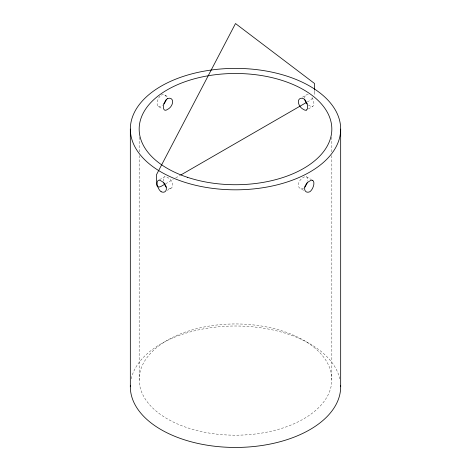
<?xml version="1.0" encoding="UTF-8"?>
<svg xmlns="http://www.w3.org/2000/svg" width="471" height="471" viewBox="0 0 471 471"><rect width="100%" height="100%" fill="white"/><g stroke="black" fill="none" stroke-linecap="round" stroke-linejoin="round"><path stroke-width="0.35" stroke-dasharray="2.35 1.77" d="M159.528 179.686L164.526 176.802A6.659 3.309 66.1 0 1 167.382 177.379A6.659 4.316 53 0 1 171.103 180.599A6.541 4.239 53 0 1 171.103 188.188L167.352 190.355M302.4 97.203L306.15 95.036A6.659 4.316 53 0 1 309.871 95.113M165.58 183.784L173.21 179.38M175.748 177.914L180.199 175.342M307.327 101.948L309.871 100.482A6.582 3.803 -60 0 0 312.791 97.597M308.346 108.948L312.72 106.422A6.541 3.25 66.1 0 0 312.726 98.833A6.659 3.309 66.1 0 0 310.913 96.084M161.129 95.113A6.659 4.316 -53 0 1 164.85 95.036L168.6 97.203M303.648 190.355L299.897 188.188A6.541 4.239 -53 0 1 299.897 180.599A6.659 4.316 -53 0 1 303.618 177.379A6.659 3.309 -66.1 0 1 306.474 176.802L311.472 179.686M160.087 96.084A6.659 3.309 -66.1 0 0 158.274 98.833A6.541 3.25 -66.1 0 0 158.274 106.422L162.654 108.948M331.831 137.185L331.831 151.874M331.831 155.548L331.831 379.573A96.331 55.619 0 0 1 187.334 427.739A96.331 55.619 0 0 1 187.334 331.407A96.331 55.619 0 0 1 331.831 379.573M314.516 90.75L314.516 92.016M139.169 137.185L139.169 151.874M139.169 155.548L139.169 379.573M164.85 95.036A6.541 4.239 -53 0 1 166.393 98.151M303.618 188.112A6.659 4.316 -53 0 1 299.897 188.188M306.474 176.802A6.541 3.25 -66.1 0 1 307.516 181.2M131.226 378.802A105.174 60.724 0 0 1 235.5 326.009A105.174 60.724 0 0 1 339.774 378.802M158.274 106.422A6.659 3.309 -66.1 0 0 161.129 105.845A6.659 4.316 -53 0 0 162.495 105.062M308.505 105.062A6.659 4.316 53 0 0 309.871 105.845A6.659 3.309 66.1 0 0 312.726 106.422M163.484 181.2A6.541 3.25 66.1 0 1 164.526 176.802M171.103 188.188A6.659 4.316 53 0 1 167.382 188.112M304.607 98.151A6.541 4.239 53 0 1 306.15 95.036M314.516 92.104A6.582 3.803 -60 0 1 313.992 95.23"/><path stroke-width="0.71" d="M164.944 184.149L161.129 186.351A6.612 3.815 -60 0 1 156.484 183.072L156.484 174.723L235.5 23.55L314.516 83.485L314.516 90.114M180.835 174.976L306.692 102.313M340.674 129.107A105.174 60.724 0 0 1 182.913 181.688A105.174 60.724 0 0 1 182.913 76.52A105.174 60.724 0 0 1 340.674 129.107L340.674 386.726M130.326 129.107L130.326 386.726M340.645 385.296A105.174 60.724 0 0 1 235.5 447.45A105.174 60.724 0 0 1 130.355 385.296M166.34 187.14A6.659 3.309 66.1 0 1 164.526 184.391A6.541 3.25 66.1 0 1 163.884 182.801M163.761 103.961A6.659 4.316 -53 0 0 164.85 102.625A6.541 4.239 -53 0 0 166.21 99.616M307.239 103.961A6.659 4.316 53 0 1 306.15 102.625A6.541 4.239 53 0 1 304.79 99.616M307.116 182.801A6.541 3.25 -66.1 0 1 306.474 184.391A6.659 3.309 -66.1 0 1 304.66 187.14M167.382 98.722A6.659 3.309 -66.1 0 0 164.526 102.442A6.541 3.25 -66.1 0 0 164.526 110.031A6.659 3.309 -66.1 0 0 167.382 109.455A6.659 4.316 -53 0 0 171.103 106.234A6.541 4.239 -53 0 0 171.103 98.645A6.659 4.316 -53 0 0 167.382 98.722M312.726 180.411A6.659 3.309 -66.1 0 0 309.871 180.988A6.659 4.316 -53 0 0 306.15 184.208A6.541 4.239 -53 0 0 306.15 191.797A6.659 4.316 -53 0 0 309.871 191.721A6.659 3.309 -66.1 0 0 312.726 188A6.541 3.25 -66.1 0 0 312.726 180.411M161.129 191.721A6.659 4.316 53 0 0 164.85 191.797A6.541 4.239 53 0 0 164.85 184.208A6.659 4.316 53 0 0 161.129 180.988A6.659 3.309 66.1 0 0 158.274 180.411A6.541 3.25 66.1 0 0 158.274 188A6.659 3.309 66.1 0 0 161.129 191.721M187.334 177.273A96.331 55.619 0 0 0 331.831 129.107A96.331 55.619 0 0 0 187.334 80.935A96.331 55.619 0 0 0 187.334 177.273M306.474 110.031A6.541 3.25 66.1 0 0 306.474 102.442A6.659 3.309 66.1 0 0 303.618 98.722A6.659 4.316 53 0 0 299.897 98.645A6.541 4.239 53 0 0 299.897 106.24A6.659 4.316 53 0 0 303.618 109.455A6.659 3.309 66.1 0 0 306.474 110.031"/></g></svg>
